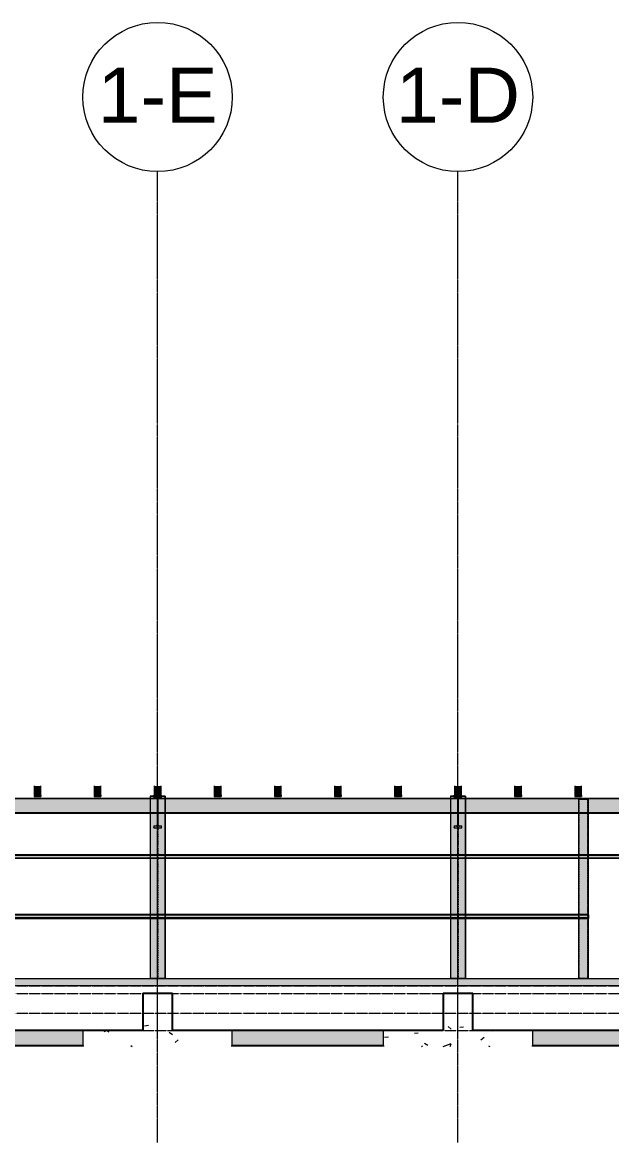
# Model space of a CAD drawing. Header units: inches. Extents: x 21954 to 47768, y -132 to 769.
# Drawn here: x 39300 to 39773, y -132 to 769 of the extents above; entities that cross this region are included whole.
import ezdxf

# ---------------------------------------------------------------- set-up
doc = ezdxf.new("R2010")
doc.units = ezdxf.units.IN
doc.header["$MEASUREMENT"] = 0
for name, pattern in [('Grid Line 1_2_', [0.875, 0.5, -0.125, 0.125, -0.125]), ('Grid Line 1_4_', [0.4375, 0.25, -0.0625, 0.0625, -0.0625]), ('Hidden 1_8_', [0.1875, 0.125, -0.0625])]:
    doc.linetypes.add(name, pattern=pattern)
for name, color, linetype, lineweight in [('A-FLOR-LEVL', 51, 'Continuous', 9), ('C-BLDG-PADS', 91, 'Continuous', 9), ('S-BEAM', 12, 'Continuous', 9), ('S-COLS', 52, 'Continuous', 9), ('S-FNDN', 32, 'Continuous', 9), ('S-GRID', 1, 'Continuous', 9), ('S-GRID-IDEN', 1, 'Continuous', 9)]:
    doc.layers.add(name, color=color, linetype=linetype, lineweight=lineweight)
doc.styles.add('Arial', font='arial.ttf', dxfattribs={"height": 44.258982})
pattern_1 = [(50, (22044.686, 94.936), (68.8574, -6.024), [7.2, -79.2]), (355, (22044.686, 94.936), (-13.32, 72.2107), [5.76, -63.36]), (100.451, (22050.424, 94.434), (55.5375, 66.1862), [6.119, -67.31]), (46.184, (22044.69, 114.14), (102.455, -15.891), [10.8, -118.8]), (96.636, (22053.22, 112.81), (89.727, 93.5155), [9.179, -100.964]), (351.184, (22044.69, 114.14), (89.728, 93.515), [8.64, -95.04]), (21, (22054.286, 109.336), (57.3035, -38.6515), [7.2, -79.2]), (326, (22054.286, 109.336), (23.3584, 69.6146), [5.76, -63.36]), (71.451, (22059.06, 106.115), (80.662, 30.9626), [6.119, -67.31]), (37.5, (22044.686, 94.936), (1.1676, 31.9578), [3.168, -59.424, 3.168, -61.152, -63.6]), (37.5, (22044.686, 94.936), (1.1676, 31.9578), [-126.912, 3.168, -60.432]), (7.5, (22044.686, 94.936), (25.2549, 37.8634), [3.168, -33.504, 3.168, -57.984, -24.24]), (7.5, (22044.686, 94.936), (25.2549, 37.8634), [-97.824, 3.168, -21.072]), (327.5, (22023.278, 94.936), (51.24736, -2.1653), [3.168, -20.832, 3.168, -71.712, -99.36]), (327.5, (22023.278, 94.936), (51.24736, -2.1653), [-98.88, 3.168, -96.192]), (317.5, (22013.68, 94.936), (55.9863, 9.61), [3.168, -28.032, 3.168, -46.56, -70.56]), (317.5, (22013.68, 94.936), (55.9863, 9.61), [-80.928, 3.168, -67.392])]

# ---------------------------------------------------------------- blocks, each defined once
blk = doc.blocks.new('Grid - Grid Head - Circle-13776-Structural - Elevation - West')
at = {"layer": 'S-GRID-IDEN', "color": 250}
blk.add_circle((21143.8, 708.66), 60, dxfattribs=at)
blk = doc.blocks.new('Struct_Sports Complex_2015_rvt-4-Structural - Elevation - West')
at = {"layer": 'S-FNDN'}
h = blk.add_hatch(dxfattribs=at)
h.set_pattern_fill('FP_8', color=256, style=0, pattern_type=2)
h.set_pattern_definition(pattern_1)
h.paths.add_polyline_path([(21373.05, -42), (21397.05, -42), (21397.05, -12), (21373.05, -12)], flags=0)
h = blk.add_hatch(dxfattribs=at)
h.set_pattern_fill('FP_8', color=256, style=0, pattern_type=2)
h.set_pattern_definition(pattern_1)
h.paths.add_polyline_path([(21614.3, -42), (21638.3, -42), (21638.3, -12), (21614.3, -12)], flags=0)
h = blk.add_hatch(dxfattribs=at)
h.set_pattern_fill('FP_8', color=256, style=0, pattern_type=2)
h.set_pattern_definition(pattern_1)
h.paths.add_polyline_path([(20933.55, -54), (21083.8, -54), (21083.8, -42), (20933.55, -42)], flags=0)
h.paths.add_polyline_path([(22753.3, -54), (22753.3, -42), (22561.05, -42), (22561.05, -54), (22724.17, -54)], flags=0)
h.paths.add_polyline_path([(21325.05, -54), (21325.05, -42), (21203.8, -42), (21203.8, -54)], flags=0)
h.paths.add_polyline_path([(22414.3, -54), (22525.05, -54), (22525.05, -42), (22368.05, -42), (22368.05, -54)], flags=0)
h.paths.add_polyline_path([(21445.05, -54), (21566.3, -54), (21566.3, -42), (21445.05, -42)], flags=0)
h.paths.add_polyline_path([(22332.05, -54), (22332.05, -42), (22168.8, -42), (22168.8, -54), (22259.36, -54)], flags=0)
h.paths.add_polyline_path([(21686.3, -54), (21807.55, -54), (21807.55, -42), (21686.3, -42)], flags=0)
h.paths.add_polyline_path([(21949.49, -54), (22048.8, -54), (22048.8, -42), (21927.55, -42), (21927.55, -54)], flags=0)
h = blk.add_hatch(dxfattribs=at)
h.set_pattern_fill('FP_8', color=256, style=0, pattern_type=2)
h.set_pattern_definition(pattern_1)
h.paths.add_polyline_path([(21325.05, -54.82), (21445.05, -54.82), (21445.05, -42), (21325.05, -42), (21325.05, -54)], flags=0)
h = blk.add_hatch(dxfattribs=at)
h.set_pattern_fill('FP_8', color=256, style=0, pattern_type=2)
h.set_pattern_definition(pattern_1)
h.paths.add_polyline_path([(21566.3, -54.82), (21686.3, -54.82), (21686.3, -42), (21566.3, -42), (21566.3, -54)], flags=0)
at = {"layer": 'A-FLOR-LEVL', "linetype": 'Grid Line 1_4_'}
for p, q in [((20313.23, 0), (22776.96, 0)), ((20313.23, -6), (22776.96, -6)), ((20313.23, -12), (22772.52, -12)), ((20313.23, -28), (22772.52, -28)), ((20313.23, -42), (22776.96, -42))]:
    blk.add_line(p, q, dxfattribs=at)
at = {"layer": 'S-FNDN', "color": 7, "lineweight": 25}
for p, q in [((21397.05, -12), (21373.05, -12)), ((21373.05, -12), (21373.05, -42)), ((21397.05, -42), (21397.05, -12)), ((21638.3, -12), (21614.3, -12)), ((21614.3, -12), (21614.3, -42)), ((21638.3, -42), (21638.3, -12)), ((21325.05, -42), (21203.8, -42)), ((21373.05, -42), (21325.05, -42)), ((21445.05, -42), (21397.05, -42)), ((21566.3, -42), (21445.05, -42)), ((21614.3, -42), (21566.3, -42)), ((21686.3, -42), (21638.3, -42)), ((21807.55, -42), (21686.3, -42)), ((21203.8, -54), (21325.05, -54)), ((21325.05, -54), (21325.05, -54.82)), ((21445.05, -54), (21566.3, -54)), ((21445.05, -54.82), (21445.05, -54)), ((21566.3, -54), (21566.3, -54.82)), ((21686.3, -54), (21807.55, -54)), ((21686.3, -54.82), (21686.3, -54))]:
    blk.add_line(p, q, dxfattribs=at)
at = {"layer": 'S-FNDN', "color": 253}
for p, q in [((21325.05, -42), (21203.8, -42)), ((21566.3, -42), (21445.05, -42)), ((21807.55, -42), (21686.3, -42)), ((21203.8, -54), (21325.05, -54)), ((21445.05, -54), (21566.3, -54)), ((21686.3, -54), (21807.55, -54))]:
    blk.add_line(p, q, dxfattribs=at)
at = {"layer": 'S-FNDN', "color": 254}
for p, q in [((21325.05, -42), (21325.05, -54)), ((21445.05, -54), (21445.05, -42)), ((21566.3, -42), (21566.3, -54)), ((21686.3, -54), (21686.3, -42))]:
    blk.add_line(p, q, dxfattribs=at)
at = {"layer": 'S-GRID', "linetype": 'Grid Line 1_4_'}
for p, q in [((21385.05, -132), (21385.05, 648.66)), ((21385.05, -132), (21385.05, 648.66)), ((21626.3, -132), (21626.3, 648.66)), ((21626.3, -132), (21626.3, 648.66))]:
    blk.add_line(p, q, dxfattribs=at)
at = {"layer": 'S-GRID-IDEN', "char_height": 44.259, "width": 106.38, "attachment_point": 2, "line_spacing_factor": 0.938532, "style": 'Arial', "bg_fill": 3, "box_fill_scale": 1.25, "bg_fill_color": 0, "bg_fill_transparency": 0}
for s, insert in [('3-7', (21385.04, 732.25)), ('3-6', (21626.29, 732.25))]:
    blk.add_mtext(s, dxfattribs=dict(at, insert=insert))
at = {"layer": 'S-GRID-IDEN', "char_height": 44.259, "attachment_point": 2, "line_spacing_factor": 0.938532, "style": 'Arial', "bg_fill": 3, "box_fill_scale": 1.25, "bg_fill_color": 0, "bg_fill_transparency": 0}
for s, insert, width in [('1-E', (21385.04, 732.25), 114.48), ('1-D', (21626.29, 732.25), 118.26)]:
    blk.add_mtext(s, dxfattribs=dict(at, insert=insert, width=width))
at = {"color": 10, "lineweight": 5}
for p in [(241.25, 0), (241.25, 0), (482.5, 0), (482.5, 0)]:
    blk.add_blockref('Grid - Grid Head - Circle-13776-Structural - Elevation - West', p, dxfattribs=at)
blk = doc.blocks.new('W-Wide Flange-Column - B3_F-V37-Structural - Elevation - West')
at = {"layer": 'S-COLS', "linetype": 'Hidden 1_8_'}
for p, q in [((21143.65, 146.25), (21143.65, 146.5)), ((21143.65, 99.73), (21143.65, 146.25)), ((21143.96, 146.5), (21143.96, 146.25)), ((21143.96, 146.25), (21143.96, 99.73)), ((21143.65, 96.88), (21143.65, 99.65)), ((21143.96, 99.65), (21143.96, 96.88)), ((21143.65, 51.3), (21143.65, 96.7)), ((21143.96, 96.7), (21143.96, 51.3)), ((21143.65, 48.35), (21143.65, 51.12)), ((21143.65, 0), (21143.65, 48.27)), ((21143.96, 51.12), (21143.96, 48.35)), ((21143.96, 48.27), (21143.96, 0))]:
    blk.add_line(p, q, dxfattribs=at)
blk = doc.blocks.new('W-Wide Flange-Column - B3_F-V38-Structural - Elevation - West')
at = {"layer": 'S-COLS', "linetype": 'Hidden 1_8_'}
for p, q in [((21626.15, 146.25), (21626.15, 146.5)), ((21626.15, 99.73), (21626.15, 146.25)), ((21626.46, 146.5), (21626.46, 146.25)), ((21626.46, 146.25), (21626.46, 99.73)), ((21626.15, 96.88), (21626.15, 99.65)), ((21626.46, 99.65), (21626.46, 96.88)), ((21626.15, 51.3), (21626.15, 96.7)), ((21626.46, 96.7), (21626.46, 51.3)), ((21626.15, 48.35), (21626.15, 51.12)), ((21626.15, 0), (21626.15, 48.27)), ((21626.46, 51.12), (21626.46, 48.35)), ((21626.46, 48.27), (21626.46, 0))]:
    blk.add_line(p, q, dxfattribs=at)
blk = doc.blocks.new('W-Wide Flange - 8_ WIDE-V39-Structural - Elevation - West')
at = {"layer": 'S-BEAM', "transparency": 33554596}
h = blk.add_hatch(color=256, dxfattribs=at)
h.paths.add_polyline_path([(21629.3, 147.12), (21629.3, 147.25), (21629.05, 147.25), (21629.05, 147.12)], flags=0)
h.paths.add_polyline_path([(21623.3, 147.12), (21623.55, 147.13), (21623.55, 147.25), (21623.33, 147.25)], flags=0)
for points in [[(21625.49, 121.15), (21629.3, 121.15), (21629.3, 122.51), (21627.34, 122.54), (21626.94, 122.77), (21626.71, 123.16), (21626.68, 123.39), (21626.71, 145.11), (21626.99, 145.55), (21627.34, 145.73), (21627.57, 145.77), (21629.3, 145.77), (21629.3, 147.12), (21629.05, 147.04), (21629.05, 146.25), (21623.55, 146.25), (21623.55, 147.12), (21623.3, 147.12), (21623.3, 145.77), (21625.27, 145.73), (21625.67, 145.5), (21625.9, 145.05), (21625.93, 144.18), (21625.83, 123.01), (21625.61, 122.72), (21625.27, 122.54), (21625.04, 122.51), (21623.3, 122.51), (21623.3, 121.15), (21625.47, 121.15)], [(21625.1, 147.12), (21629.05, 147.12), (21629.05, 147.25), (21623.55, 147.25), (21623.55, 147.12)], [(21626.16, 146.25), (21626.45, 146.25), (21626.54, 146.5), (21627.14, 146.5), (21627.14, 146.25), (21629.05, 146.25), (21629.05, 147.12), (21623.55, 147.12), (21623.55, 146.25), (21625.47, 146.25), (21625.47, 146.5), (21626.16, 146.5)], [(21625.04, 122.51), (21625.04, 122.59), (21623.3, 122.51)], [(21629.3, 122.51), (21629.3, 122.59), (21627.57, 122.51)]]:
    blk.add_hatch(color=256, dxfattribs=at).paths.add_polyline_path(points, flags=0)
h = blk.add_hatch(color=256, dxfattribs=at)
h.paths.add_polyline_path([(21626.99, 146.25), (21627.14, 146.25), (21627.14, 146.5), (21626.45, 146.5), (21626.54, 146.25), (21626.97, 146.25)], flags=0)
h.paths.add_polyline_path([(21625.47, 146.25), (21626.16, 146.25), (21626.07, 146.5), (21625.47, 146.5), (21625.47, 146.25)], flags=0)
at = {"layer": 'S-BEAM'}
for p, q in [((21623.3, 147.12), (21623.3, 147.25)), ((21623.55, 147.12), (21623.3, 147.12)), ((21623.3, 147.12), (21623.3, 146.5)), ((21623.3, 146.5), (21623.3, 145.77)), ((21623.3, 145.77), (21623.3, 145.89)), ((21623.3, 145.77), (21625.04, 145.77)), ((21629.05, 147.12), (21623.55, 147.12)), ((21625.93, 144.88), (21625.93, 144.7)), ((21625.93, 144.18), (21625.93, 133.73)), ((21626.68, 144.7), (21626.68, 144.88)), ((21626.68, 133.73), (21626.68, 144.18)), ((21627.57, 145.77), (21629.3, 145.77)), ((21629.3, 147.12), (21629.05, 147.12)), ((21629.3, 147.12), (21629.3, 147.25)), ((21629.3, 146.5), (21629.3, 147.12)), ((21629.3, 145.77), (21629.3, 146.5)), ((21629.3, 145.77), (21629.3, 145.89)), ((21625.93, 133.2), (21625.93, 132.85)), ((21625.93, 132.85), (21625.93, 123.39)), ((21626.68, 132.85), (21626.68, 133.2)), ((21626.68, 123.39), (21626.68, 132.85)), ((21623.3, 122.59), (21623.3, 122.51)), ((21623.3, 122.51), (21623.3, 121.15)), ((21625.04, 122.51), (21623.3, 122.51)), ((21623.3, 121.15), (21623.3, 121.23)), ((21623.3, 121.15), (21625.47, 121.15)), ((21625.49, 121.15), (21625.63, 121.15)), ((21625.67, 121.15), (21625.81, 121.15)), ((21626.16, 121.15), (21626.45, 121.15)), ((21626.82, 121.15), (21626.99, 121.15)), ((21627.02, 121.15), (21629.3, 121.15)), ((21629.3, 122.51), (21627.57, 122.51)), ((21629.3, 122.51), (21629.3, 122.59)), ((21629.3, 121.15), (21629.3, 122.51)), ((21629.3, 121.15), (21629.3, 121.23))]:
    blk.add_line(p, q, dxfattribs=at)
for centre, start_param, end_param in [((21625.04, 144.88), 1.066636, 1.570796), ((21625.04, 144.88), 0.824593, 1.047198), ((21625.04, 144.88), 0.523599, 0.785398), ((21625.04, 144.88), 0.261799, 0.508781), ((21625.04, 144.88), 0, 0.200429), ((21627.57, 144.88), 2.941164, 3.141593), ((21627.57, 144.88), 2.629781, 2.879793), ((21627.57, 144.88), 2.356194, 2.617994), ((21627.57, 144.88), 2.094395, 2.276372), ((21627.57, 144.88), 1.570796, 2.074957), ((21625.04, 123.39), 4.712389, 5.21655), ((21625.04, 123.39), 5.246908, 5.452441), ((21625.04, 123.39), 5.498882, 5.759587), ((21625.04, 123.39), 5.831118, 6.283185), ((21627.57, 123.39), 3.216804, 3.653405), ((21627.57, 123.39), 3.709281, 3.926991), ((21627.57, 123.39), 4.208228, 4.712389)]:
    blk.add_ellipse(centre, major_axis=(0.89, 0), ratio=0.999133, start_param=start_param, end_param=end_param, dxfattribs=at)
blk = doc.blocks.new('W-Wide Flange - 8_ WIDE-V40-Structural - Elevation - West')
at = {"layer": 'S-BEAM', "transparency": 33554596}
h = blk.add_hatch(color=256, dxfattribs=at)
h.paths.add_polyline_path([(21382.3, 147.12), (21382.3, 147.25), (21382.08, 147.25), (21382.05, 147.12)], flags=0)
h.paths.add_polyline_path([(21388.05, 147.12), (21388.05, 147.25), (21387.8, 147.25), (21387.85, 147.12)], flags=0)
for points in [[(21384.24, 121.15), (21388.05, 121.15), (21388.05, 122.51), (21386.09, 122.54), (21385.69, 122.77), (21385.46, 123.16), (21385.43, 123.39), (21385.46, 145.11), (21385.74, 145.55), (21386.09, 145.73), (21386.32, 145.77), (21388.05, 145.77), (21388.05, 147.12), (21387.8, 147.04), (21387.8, 146.25), (21382.3, 146.25), (21382.3, 147.12), (21382.05, 147.12), (21382.05, 145.77), (21384.02, 145.73), (21384.42, 145.5), (21384.65, 145.05), (21384.68, 144.18), (21384.58, 123.01), (21384.36, 122.72), (21384.02, 122.54), (21383.79, 122.51), (21382.05, 122.51), (21382.05, 121.15), (21384.22, 121.15)], [(21383.01, 147.12), (21387.8, 147.12), (21387.8, 147.25), (21382.3, 147.25), (21382.3, 147.12)], [(21385.2, 146.25), (21385.29, 146.5), (21385.89, 146.5), (21385.89, 146.25), (21387.8, 146.25), (21387.8, 147.12), (21382.3, 147.12), (21382.3, 146.25), (21384.22, 146.25), (21384.22, 146.5), (21384.91, 146.5), (21384.91, 146.25)], [(21383.79, 122.51), (21383.79, 122.59), (21382.05, 122.51)]]:
    blk.add_hatch(color=256, dxfattribs=at).paths.add_polyline_path(points, flags=0)
h = blk.add_hatch(color=256, dxfattribs=at)
h.paths.add_polyline_path([(21385.72, 146.25), (21385.89, 146.25), (21385.89, 146.5), (21385.2, 146.5), (21385.29, 146.25), (21385.54, 146.25)], flags=0)
h.paths.add_polyline_path([(21384.22, 146.25), (21384.91, 146.25), (21384.82, 146.5), (21384.22, 146.5), (21384.22, 146.25)], flags=0)
at = {"layer": 'S-BEAM'}
for p, q in [((21382.05, 147.12), (21382.05, 147.25)), ((21382.3, 147.12), (21382.05, 147.12)), ((21382.05, 147.12), (21382.05, 146.5)), ((21382.05, 146.5), (21382.05, 145.77)), ((21382.05, 145.77), (21382.05, 145.89)), ((21382.05, 145.77), (21383.79, 145.77)), ((21387.8, 147.12), (21382.3, 147.12)), ((21384.68, 144.88), (21384.68, 144.7)), ((21384.68, 144.18), (21384.68, 133.73)), ((21385.43, 144.7), (21385.43, 144.88)), ((21385.43, 133.73), (21385.43, 144.18)), ((21386.32, 145.77), (21388.05, 145.77)), ((21388.05, 147.12), (21387.85, 147.12)), ((21388.05, 147.12), (21388.05, 147.25)), ((21388.05, 146.5), (21388.05, 147.12)), ((21388.05, 145.77), (21388.05, 146.5)), ((21388.05, 145.77), (21388.05, 145.89)), ((21384.68, 133.2), (21384.68, 132.85)), ((21384.68, 132.85), (21384.68, 123.39)), ((21385.43, 132.85), (21385.43, 133.2)), ((21385.43, 123.39), (21385.43, 132.85)), ((21382.05, 122.59), (21382.05, 122.51)), ((21382.05, 122.51), (21382.05, 121.15)), ((21383.79, 122.51), (21382.05, 122.51)), ((21382.05, 121.15), (21382.05, 121.23)), ((21382.05, 121.15), (21384.22, 121.15)), ((21384.24, 121.15), (21384.38, 121.15)), ((21384.42, 121.15), (21384.56, 121.15)), ((21384.91, 121.15), (21385.2, 121.15)), ((21385.57, 121.15), (21385.74, 121.15)), ((21385.77, 121.15), (21388.05, 121.15)), ((21388.05, 122.51), (21386.32, 122.51)), ((21388.05, 122.51), (21388.05, 122.59)), ((21388.05, 121.15), (21388.05, 122.51)), ((21388.05, 121.15), (21388.05, 121.23))]:
    blk.add_line(p, q, dxfattribs=at)
for centre, start_param, end_param in [((21383.79, 144.88), 1.066636, 1.570796), ((21383.79, 144.88), 0.824593, 1.047198), ((21383.79, 144.88), 0.523599, 0.785398), ((21383.79, 144.88), 0.261799, 0.508781), ((21383.79, 144.88), 0, 0.200429), ((21386.32, 144.88), 2.941164, 3.141593), ((21386.32, 144.88), 2.629781, 2.879793), ((21386.32, 144.88), 2.356194, 2.617994), ((21386.32, 144.88), 2.094395, 2.276372), ((21386.32, 144.88), 1.570796, 2.074957), ((21383.79, 123.39), 4.712389, 5.21655), ((21383.79, 123.39), 5.246908, 5.452441), ((21383.79, 123.39), 5.498882, 5.759587), ((21383.79, 123.39), 5.831118, 6.283185), ((21386.32, 123.39), 3.216804, 3.653405), ((21386.32, 123.39), 3.709281, 3.926991), ((21386.32, 123.39), 4.208228, 4.712389)]:
    blk.add_ellipse(centre, major_axis=(0.89, 0), ratio=0.999133, start_param=start_param, end_param=end_param, dxfattribs=at)
blk = doc.blocks.new('Girt_C - 8_D-1111111-Structural - Elevation - West')
at = {"layer": 'S-BEAM', "transparency": 33554596}
for points in [[(22779.3, 99.2), (22779.3, 99.65), (20895.55, 99.65), (20895.55, 99.2), (22762.9, 99.2)], [(21804.65, 96.88), (22779.3, 96.88), (22779.3, 99.2), (20895.55, 99.2), (20895.55, 96.88), (21804.62, 96.88)]]:
    blk.add_hatch(color=256, dxfattribs=at).paths.add_polyline_path(points, flags=0)
at = {"layer": 'S-BEAM'}
for p, q in [((20895.55, 99.73), (21723, 99.73)), ((20895.55, 99.65), (21723, 99.65)), ((20895.55, 99.25), (21723, 99.25)), ((20895.55, 99.2), (21723, 99.2)), ((21723.11, 99.73), (21723.35, 99.73)), ((21723.11, 99.65), (21723.35, 99.65)), ((21723.11, 99.25), (21723.35, 99.25)), ((21723.11, 99.2), (21723.35, 99.2)), ((21723.35, 99.73), (21730.65, 99.73)), ((21723.35, 99.65), (21730.65, 99.65)), ((21723.58, 99.25), (21730.31, 99.25)), ((21723.58, 99.2), (21730.31, 99.2)), ((21730.36, 99.25), (21730.48, 99.25)), ((21730.36, 99.2), (21730.48, 99.2)), ((21730.76, 99.73), (21731, 99.73)), ((21730.76, 99.65), (21731, 99.65)), ((21730.76, 99.25), (21731, 99.25)), ((21730.76, 99.2), (21731, 99.2)), ((21731, 99.73), (21804.25, 99.73)), ((21731, 99.65), (21804.25, 99.65)), ((21731, 99.25), (21804.25, 99.25)), ((21731, 99.2), (21804.25, 99.2)), ((20895.55, 96.88), (21723, 96.88)), ((21723, 96.88), (21723.35, 96.88)), ((21723.58, 96.88), (21730.31, 96.88)), ((21730.36, 96.88), (21730.48, 96.88)), ((21730.65, 96.88), (21731, 96.88)), ((21731, 96.88), (21804.25, 96.88))]:
    blk.add_line(p, q, dxfattribs=at)
at = {"layer": 'S-BEAM', "lineweight": 15}
for p, q in [((22779.3, 96.8), (20895.55, 96.8)), ((20895.55, 96.7), (22779.3, 96.7))]:
    blk.add_line(p, q, dxfattribs=at)
blk = doc.blocks.new('W-Wide Flange - W12X19-1098423-Structural - Elevation - West')
at = {"layer": 'S-BEAM', "transparency": 33554596}
for points in [[(22762.9, 144.7), (22778.8, 144.7), (22778.8, 145.05), (20908.05, 145.05), (20908.05, 144.7), (22724.17, 144.7)], [(20908.05, 144.18), (22778.8, 144.18), (22778.8, 144.7), (20908.05, 144.63), (20908.05, 144.31)], [(22778.8, 133.73), (22778.8, 144.18), (20908.05, 144.18), (20908.05, 133.73), (22762.9, 133.73)], [(21620.25, 133.2), (22778.8, 133.27), (22778.8, 133.73), (20908.05, 133.73), (20908.05, 133.2), (21600.89, 133.2)], [(22762.9, 132.85), (22778.8, 132.85), (22778.8, 133.2), (20908.05, 133.2), (20908.05, 132.85), (22724.17, 132.85)]]:
    blk.add_hatch(color=256, dxfattribs=at).paths.add_polyline_path(points, flags=0)
at = {"layer": 'S-BEAM'}
for p, q in [((21149.8, 145.05), (21379.05, 145.05)), ((21149.8, 145.05), (21379.05, 145.05)), ((21149.8, 144.7), (21379.05, 144.7)), ((21149.8, 144.7), (21379.05, 144.7)), ((21379.05, 145.05), (21391.05, 145.05)), ((21379.05, 145.05), (21391.05, 145.05)), ((21379.05, 144.7), (21391.05, 144.7)), ((21379.05, 144.7), (21391.05, 144.7)), ((21391.05, 145.05), (21620.25, 145.05)), ((21391.05, 145.05), (21620.25, 145.05)), ((21391.05, 144.7), (21620.25, 144.7)), ((21391.05, 144.7), (21620.25, 144.7)), ((21620.3, 145.05), (21632.3, 145.05)), ((21620.3, 145.05), (21632.3, 145.05)), ((21620.3, 144.7), (21632.3, 144.7)), ((21620.3, 144.7), (21632.3, 144.7)), ((21632.3, 145.05), (21861.55, 145.05)), ((21632.3, 145.05), (21861.55, 145.05)), ((21632.3, 144.7), (21861.55, 144.7)), ((21632.3, 144.7), (21861.55, 144.7)), ((21379.05, 133.2), (21149.8, 133.2)), ((21149.8, 133.2), (21379.05, 133.2)), ((21149.8, 132.85), (21379.05, 132.85)), ((21149.8, 132.85), (21379.05, 132.85)), ((21391.05, 133.2), (21379.05, 133.2)), ((21379.05, 133.2), (21391.05, 133.2)), ((21379.05, 132.85), (21391.05, 132.85)), ((21379.05, 132.85), (21391.05, 132.85)), ((21620.25, 133.2), (21391.05, 133.2)), ((21391.05, 133.2), (21620.25, 133.2)), ((21391.05, 132.85), (21620.25, 132.85)), ((21391.05, 132.85), (21620.25, 132.85)), ((21632.3, 133.2), (21620.3, 133.2)), ((21620.3, 133.2), (21632.3, 133.2)), ((21620.3, 132.85), (21632.3, 132.85)), ((21620.3, 132.85), (21632.3, 132.85)), ((21723, 133.2), (21632.3, 133.2)), ((21632.3, 133.2), (21723, 133.2)), ((21632.3, 132.85), (21723, 132.85)), ((21632.3, 132.85), (21723, 132.85)), ((21723.35, 133.2), (21723.03, 133.2)), ((21723.03, 133.2), (21723.35, 133.2)), ((21723.03, 132.85), (21723.35, 132.85)), ((21723.03, 132.85), (21723.35, 132.85)), ((21723.53, 133.2), (21723.41, 133.2)), ((21723.41, 133.2), (21723.53, 133.2)), ((21723.41, 132.85), (21723.53, 132.85)), ((21723.41, 132.85), (21723.53, 132.85)), ((21730.31, 133.2), (21723.54, 133.2)), ((21723.54, 133.2), (21730.31, 133.2)), ((21723.54, 132.85), (21730.31, 132.85)), ((21723.54, 132.85), (21730.31, 132.85)), ((21730.48, 133.2), (21730.32, 133.2)), ((21730.32, 133.2), (21730.48, 133.2)), ((21730.32, 132.85), (21730.48, 132.85)), ((21730.32, 132.85), (21730.48, 132.85)), ((21730.61, 133.2), (21730.49, 133.2)), ((21730.49, 133.2), (21730.61, 133.2)), ((21730.49, 132.85), (21730.61, 132.85)), ((21730.49, 132.85), (21730.61, 132.85)), ((21731, 133.2), (21730.68, 133.2)), ((21730.68, 133.2), (21731, 133.2)), ((21730.68, 132.85), (21731, 132.85)), ((21730.68, 132.85), (21731, 132.85)), ((21804.25, 133.2), (21731, 133.2)), ((21731, 133.2), (21804.25, 133.2)), ((21731, 132.85), (21804.25, 132.85)), ((21731, 132.85), (21804.25, 132.85))]:
    blk.add_line(p, q, dxfattribs=at)
blk = doc.blocks.new('Girt_C - 8_D-1149073-Structural - Elevation - West')
at = {"layer": 'S-BEAM', "transparency": 33554596}
for points in [[(21723.64, 48.8), (21731, 48.8), (21731, 51.12), (20895.55, 51.12), (20895.55, 48.8), (21723.53, 48.8)], [(21731, 48.35), (21731, 48.8), (20895.55, 48.8), (20895.55, 48.35), (21730.89, 48.35)], [(21730.64, 51.12), (21723, 51.2), (21730.61, 51.12)]]:
    blk.add_hatch(color=256, dxfattribs=at).paths.add_polyline_path(points, flags=0)
at = {"layer": 'S-BEAM', "lineweight": 15}
for p, q in [((20895.55, 51.3), (20895.55, 51.2)), ((21731, 51.3), (20895.55, 51.3)), ((20895.55, 51.2), (21731, 51.2)), ((21731, 51.2), (21731, 51.3))]:
    blk.add_line(p, q, dxfattribs=at)
at = {"layer": 'S-BEAM'}
for p, q in [((20895.55, 51.3), (20895.55, 51.28)), ((20895.55, 51.28), (20895.55, 51.21)), ((20895.55, 51.21), (20895.55, 51.12)), ((20895.55, 51.12), (20895.55, 51.2)), ((20895.55, 48.8), (20895.55, 51.12)), ((20895.55, 51.12), (20895.55, 48.8)), ((20895.55, 51.12), (21723, 51.12)), ((20895.55, 48.35), (20895.55, 48.8)), ((20895.55, 48.8), (21723, 48.8)), ((20895.55, 48.75), (20895.55, 48.35)), ((21723, 48.75), (20895.55, 48.75)), ((20895.55, 48.27), (20895.55, 48.35)), ((20895.55, 48.35), (21723, 48.35)), ((20895.55, 48.27), (21723, 48.27)), ((21723, 51.12), (21723.35, 51.12)), ((21723, 48.8), (21723.35, 48.8)), ((21723.35, 48.75), (21723, 48.75)), ((21723, 48.35), (21723.35, 48.35)), ((21723, 48.27), (21723.35, 48.27)), ((21723.35, 48.35), (21730.65, 48.35)), ((21723.35, 48.27), (21730.65, 48.27)), ((21723.53, 51.12), (21723.64, 51.12)), ((21723.53, 48.8), (21723.64, 48.8)), ((21723.64, 48.75), (21723.53, 48.75)), ((21723.7, 51.12), (21730.42, 51.12)), ((21723.7, 48.8), (21730.42, 48.8)), ((21730.42, 48.75), (21723.7, 48.75)), ((21730.65, 51.12), (21731, 51.12)), ((21730.65, 48.8), (21731, 48.8)), ((21731, 48.75), (21730.65, 48.75)), ((21730.65, 48.35), (21731, 48.35)), ((21730.65, 48.27), (21731, 48.27)), ((21731, 51.21), (21731, 51.3)), ((21731, 51.12), (21731, 51.21)), ((21731, 51.2), (21731, 51.19)), ((21731, 51.19), (21731, 51.16)), ((21731, 51.16), (21731, 51.12)), ((21731, 48.8), (21731, 51.12)), ((21731, 51.12), (21731, 48.8)), ((21731, 48.8), (21731, 48.35)), ((21731, 48.35), (21731, 48.75)), ((21731, 48.35), (21731, 48.27))]:
    blk.add_line(p, q, dxfattribs=at)
blk = doc.blocks.new('HSS-Hollow Structural Section-Column - HSS8X8X3_8-1159169-Structural - Elevation - West')
at = {"layer": 'S-COLS', "linetype": 'Hidden 1_8_'}
for p, q in [((21804.6, 144), (21804.6, 0)), ((21811.9, 0), (21811.9, 144))]:
    blk.add_line(p, q, dxfattribs=at)
blk = doc.blocks.new('Dimension Lumber - 5_5 x 7_5 Glulam-1165140-Structural - Elevation - West')
at = {"layer": 'S-BEAM', "transparency": 33554596}
for points in [[(22492.05, 153.76), (22497.55, 153.76), (22497.55, 154.76), (22492.05, 154.76)], [(22492.05, 146.25), (22497.55, 146.25), (22497.55, 153.76), (22492.05, 153.76)]]:
    blk.add_hatch(color=256, dxfattribs=at).paths.add_polyline_path(points, flags=0)
at = {"layer": 'S-BEAM'}
for p, q in [((22492.05, 154.76), (22492.05, 153.76)), ((22497.55, 153.76), (22497.55, 154.76)), ((22492.05, 147.25), (22492.05, 146.25)), ((22497.55, 147.25), (22497.55, 146.25))]:
    blk.add_line(p, q, dxfattribs=at)
at = {"layer": 'S-BEAM', "lineweight": 15}
for p, q in [((22497.55, 153.76), (22492.05, 153.76)), ((22492.05, 153.76), (22492.05, 146.25)), ((22497.55, 146.25), (22497.55, 153.76)), ((22492.05, 146.25), (22497.55, 146.25))]:
    blk.add_line(p, q, dxfattribs=at)
blk = doc.blocks.new('Dimension Lumber - 5_5 x 7_5 Glulam-V50-Structural - Elevation - West')
at = {"layer": 'S-BEAM', "transparency": 33554596}
for points in [[(21870.3, 153.76), (21870.3, 154.76), (21864.8, 154.76), (21864.8, 153.76)], [(21864.8, 146.25), (21870.3, 146.25), (21870.3, 153.76), (21864.8, 153.76), (21864.8, 151.48)]]:
    blk.add_hatch(color=256, dxfattribs=at).paths.add_polyline_path(points, flags=0)
at = {"layer": 'S-BEAM'}
for p, q in [((21864.8, 154.76), (21864.8, 153.76)), ((21870.3, 153.76), (21870.3, 154.76)), ((21864.8, 147.25), (21864.8, 147.12)), ((21864.8, 147.09), (21864.8, 146.5)), ((21864.8, 146.46), (21864.8, 146.25)), ((21870.3, 147.25), (21870.3, 146.5)), ((21870.3, 146.46), (21870.3, 146.25))]:
    blk.add_line(p, q, dxfattribs=at)
at = {"layer": 'S-BEAM', "lineweight": 15}
for p, q in [((21870.3, 153.76), (21864.8, 153.76)), ((21864.8, 153.76), (21864.8, 146.25)), ((21870.3, 146.25), (21870.3, 153.76)), ((21864.8, 146.25), (21870.3, 146.25))]:
    blk.add_line(p, q, dxfattribs=at)
blk = doc.blocks.new('Grid - Grid Head - Circle-14747-Structural - Elevation - West')
at = {"layer": 'S-GRID-IDEN'}
blk.add_circle((21143.8, 708.66), 60, dxfattribs=at)

msp = doc.modelspace()

# ---------------------------------------------------------------- hatches: boundary and pattern name
at = {"layer": 'C-BLDG-PADS', "lineweight": 5, "transparency": 33554596}
msp.add_hatch(color=256, dxfattribs=at).paths.add_polyline_path([(40747.66, -6), (40814.3, -6), (40814.3, 0), (38923.05, 0), (38923.05, -6), (40592.73, -6)], flags=0)
at = {"layer": 'S-COLS', "lineweight": 5, "transparency": 33554596}
for points in [[(39414.55, 0), (39414.55, 146.5), (39411.3, 146.5), (39411.3, 146.25), (39405.8, 146.25), (39405.8, 146.5), (39402.55, 146.5), (39402.55, 0)], [(39407.72, 0), (39407.72, 146.25), (39405.8, 146.25), (39405.8, 146.5), (39402.55, 146.5), (39402.55, 0)], [(39405.8, 146.25), (39411.3, 146.25), (39411.3, 146.5), (39405.8, 146.5)], [(39405.8, 146.25), (39407.72, 146.25), (39407.72, 146.5), (39405.8, 146.5)], [(39408.37, 146.25), (39408.41, 146.25), (39408.31, 146.5), (39407.72, 146.5), (39407.72, 146.25), (39408.31, 146.25)], [(39407.86, 0), (39408.41, 0), (39408.31, 146.25), (39407.72, 146.25), (39407.72, 0)], [(39408.7, 146.25), (39409.39, 146.25), (39409.39, 146.5), (39408.7, 146.5)], [(39409.21, 0), (39409.39, 0), (39409.39, 146.25), (39408.7, 146.25), (39408.79, 0), (39409.04, 0)], [(39411.3, 146.25), (39411.3, 146.5), (39409.39, 146.5), (39409.39, 146.25)], [(39414.55, 0), (39414.55, 146.5), (39411.3, 146.5), (39411.3, 146.25), (39409.39, 146.25), (39409.39, 0)], [(39655.8, 0), (39655.8, 146.5), (39652.55, 146.5), (39652.55, 146.25), (39647.05, 146.25), (39647.05, 146.5), (39643.8, 146.5), (39643.8, 0)], [(39648.97, 0), (39648.97, 146.25), (39647.05, 146.25), (39647.05, 146.5), (39643.8, 146.5), (39643.8, 0)], [(39647.05, 146.25), (39652.55, 146.25), (39652.55, 146.5), (39647.05, 146.5)], [(39647.05, 146.25), (39648.97, 146.25), (39648.97, 146.5), (39647.05, 146.5)], [(39649.62, 146.25), (39649.66, 146.25), (39649.56, 146.5), (39648.97, 146.5), (39648.97, 146.25), (39649.56, 146.25)], [(39648.97, 0), (39649.66, 0), (39649.56, 146.25), (39648.97, 146.25), (39648.97, 20.2)], [(39649.95, 146.25), (39650.64, 146.25), (39650.64, 146.5), (39649.95, 146.5)], [(39650.46, 0), (39650.64, 0), (39650.64, 146.25), (39649.95, 146.25), (39650.04, 0), (39650.29, 0)], [(39652.55, 146.25), (39652.55, 146.5), (39650.64, 146.5), (39650.64, 146.25)], [(39655.8, 0), (39655.8, 146.5), (39652.55, 146.5), (39652.55, 146.25), (39650.64, 146.25), (39650.64, 0)], [(39747.2, 0), (39747.2, 144), (39746.85, 144), (39746.9, 0), (39747.02, 0)], [(39753.8, 0), (39753.8, 144), (39747.2, 144), (39747.2, 0)], [(39754.15, 0), (39754.11, 144), (39753.8, 144), (39753.8, 0), (39754.11, 0)]]:
    msp.add_hatch(color=256, dxfattribs=at).paths.add_polyline_path(points, flags=0)
at = {"layer": 'S-COLS'}
h = msp.add_hatch(dxfattribs=at)
h.set_pattern_fill('FP_7', color=256, style=0, pattern_type=2)
h.set_pattern_definition([(45, (22044.686, 94.936), (-23.75879, 23.75879), []), (45, (22044.686, 130.936), (-23.75879, 23.75879), [])])
h.paths.add_polyline_path([(39746.85, 0), (39746.85, 144), (39746.5, 144), (39746.5, 0)], flags=0)
h.paths.add_polyline_path([(39754.15, 0), (39754.5, 0), (39754.5, 144), (39754.15, 144), (39754.15, 95.22)], flags=0)

# ---------------------------------------------------------------- linework, layer by layer
at = {"layer": 'C-BLDG-PADS'}
for p, q in [((38923.05, 0), (40814.3, 0)), ((40814.3, -6), (38923.05, -6))]:
    msp.add_line(p, q, dxfattribs=at)
at = {"layer": 'S-COLS'}
for p, q in [((39402.55, 146.5), (39402.55, 99.73)), ((39402.55, 146.5), (39402.55, 99.73)), ((39402.55, 146.5), (39402.55, 145.05)), ((39402.55, 146.5), (39402.55, 145.05)), ((39402.55, 146.5), (39405.8, 146.5)), ((39405.8, 146.5), (39402.55, 146.5)), ((39402.55, 146.5), (39405.8, 146.5)), ((39405.8, 146.5), (39402.55, 146.5)), ((39402.55, 145.05), (39402.55, 144.7)), ((39402.55, 145.05), (39402.55, 144.7)), ((39402.55, 144.18), (39402.55, 133.73)), ((39402.55, 144.18), (39402.55, 133.73)), ((39405.8, 146.5), (39407.72, 146.5)), ((39407.72, 146.5), (39405.8, 146.5)), ((39405.8, 146.5), (39407.72, 146.5)), ((39411.3, 146.5), (39405.8, 146.5)), ((39407.72, 146.5), (39408.31, 146.5)), ((39408.31, 146.5), (39407.72, 146.5)), ((39407.72, 146.5), (39408.31, 146.5)), ((39408.41, 146.5), (39408.31, 146.5)), ((39408.31, 146.5), (39408.41, 146.5)), ((39408.41, 146.5), (39408.7, 146.5)), ((39408.7, 146.5), (39408.79, 146.5)), ((39409.04, 146.5), (39408.7, 146.5)), ((39408.79, 146.5), (39409.39, 146.5)), ((39408.79, 146.5), (39409.04, 146.5)), ((39409.04, 146.5), (39409.39, 146.5)), ((39409.39, 146.5), (39409.04, 146.5)), ((39409.39, 146.5), (39411.3, 146.5)), ((39409.39, 146.5), (39411.3, 146.5)), ((39411.3, 146.5), (39409.39, 146.5)), ((39411.35, 146.5), (39414.55, 146.5)), ((39414.55, 146.5), (39411.35, 146.5)), ((39411.35, 146.5), (39414.55, 146.5)), ((39414.55, 146.5), (39411.35, 146.5)), ((39414.55, 146.5), (39414.55, 99.73)), ((39414.55, 146.5), (39414.55, 99.73)), ((39414.55, 145.05), (39414.55, 146.5)), ((39414.55, 145.05), (39414.55, 146.5)), ((39414.55, 144.7), (39414.55, 145.05)), ((39414.55, 144.7), (39414.55, 145.05)), ((39414.55, 133.73), (39414.55, 144.18)), ((39414.55, 133.73), (39414.55, 144.18)), ((39643.8, 146.5), (39643.8, 99.73)), ((39643.8, 146.5), (39643.8, 99.73)), ((39643.8, 146.5), (39643.8, 145.05)), ((39643.8, 146.5), (39643.8, 145.05)), ((39643.8, 146.5), (39647.05, 146.5)), ((39647.05, 146.5), (39643.8, 146.5)), ((39643.8, 146.5), (39647.05, 146.5)), ((39647.05, 146.5), (39643.8, 146.5)), ((39643.8, 145.05), (39643.8, 144.7)), ((39643.8, 145.05), (39643.8, 144.7)), ((39643.8, 144.18), (39643.8, 133.73)), ((39643.8, 144.18), (39643.8, 133.73)), ((39647.05, 146.5), (39648.97, 146.5)), ((39648.97, 146.5), (39647.05, 146.5)), ((39647.05, 146.5), (39648.97, 146.5)), ((39652.55, 146.5), (39647.05, 146.5)), ((39648.97, 146.5), (39649.56, 146.5)), ((39649.66, 146.5), (39648.97, 146.5)), ((39648.97, 146.5), (39649.66, 146.5)), ((39649.66, 146.5), (39649.95, 146.5)), ((39649.95, 146.5), (39650.64, 146.5)), ((39650.64, 146.5), (39649.95, 146.5)), ((39650.04, 146.5), (39650.64, 146.5)), ((39650.64, 146.5), (39652.55, 146.5)), ((39650.64, 146.5), (39652.55, 146.5)), ((39652.55, 146.5), (39650.64, 146.5)), ((39652.55, 146.5), (39655.8, 146.5)), ((39655.8, 146.5), (39652.55, 146.5)), ((39652.55, 146.5), (39655.8, 146.5)), ((39655.8, 146.5), (39652.55, 146.5)), ((39655.8, 146.5), (39655.8, 99.73)), ((39655.8, 146.5), (39655.8, 99.73)), ((39655.8, 145.05), (39655.8, 146.5)), ((39655.8, 145.05), (39655.8, 146.5)), ((39655.8, 144.7), (39655.8, 145.05)), ((39655.8, 144.7), (39655.8, 145.05)), ((39655.8, 133.73), (39655.8, 144.18)), ((39655.8, 133.73), (39655.8, 144.18)), ((39746.5, 144), (39746.59, 144)), ((39746.59, 144), (39746.85, 144)), ((39747.2, 144), (39746.85, 144)), ((39746.89, 144), (39747.2, 144)), ((39747.2, 144), (39753.8, 144)), ((39753.8, 144), (39747.2, 144)), ((39753.8, 144), (39754.11, 144)), ((39754.15, 144), (39753.8, 144)), ((39754.15, 144), (39754.5, 144)), ((39402.55, 133.2), (39402.55, 132.85)), ((39402.55, 133.2), (39402.55, 132.85)), ((39402.55, 132.85), (39402.55, 99.73)), ((39402.55, 132.85), (39402.55, 99.73)), ((39414.55, 132.85), (39414.55, 133.2)), ((39414.55, 132.85), (39414.55, 133.2)), ((39414.55, 99.73), (39414.55, 132.85)), ((39414.55, 99.73), (39414.55, 132.85)), ((39643.8, 133.2), (39643.8, 132.85)), ((39643.8, 133.2), (39643.8, 132.85)), ((39643.8, 132.85), (39643.8, 99.73)), ((39643.8, 132.85), (39643.8, 99.73)), ((39655.8, 132.85), (39655.8, 133.2)), ((39655.8, 132.85), (39655.8, 133.2)), ((39655.8, 99.73), (39655.8, 132.85)), ((39655.8, 99.73), (39655.8, 132.85)), ((39402.55, 99.65), (39402.55, 96.88)), ((39402.55, 99.65), (39402.55, 96.88)), ((39402.55, 99.65), (39402.55, 96.88)), ((39402.55, 99.65), (39402.55, 96.88)), ((39414.55, 99.65), (39414.55, 96.88)), ((39414.55, 99.65), (39414.55, 96.88)), ((39414.55, 96.88), (39414.55, 99.65)), ((39414.55, 96.88), (39414.55, 99.65)), ((39643.8, 99.65), (39643.8, 96.88)), ((39643.8, 99.65), (39643.8, 96.88)), ((39643.8, 99.65), (39643.8, 96.88)), ((39643.8, 99.65), (39643.8, 96.88)), ((39655.8, 99.65), (39655.8, 96.88)), ((39655.8, 99.65), (39655.8, 96.88)), ((39655.8, 96.88), (39655.8, 99.65)), ((39655.8, 96.88), (39655.8, 99.65)), ((39402.55, 96.7), (39402.55, 51.3)), ((39402.55, 96.7), (39402.55, 51.3)), ((39402.55, 96.7), (39402.55, 51.3)), ((39402.55, 96.7), (39402.55, 51.3)), ((39414.55, 96.7), (39414.55, 51.3)), ((39414.55, 96.7), (39414.55, 51.3)), ((39414.55, 51.3), (39414.55, 96.7)), ((39414.55, 51.3), (39414.55, 96.7)), ((39643.8, 96.7), (39643.8, 51.3)), ((39643.8, 96.7), (39643.8, 51.3)), ((39643.8, 96.7), (39643.8, 51.3)), ((39643.8, 96.7), (39643.8, 51.3)), ((39655.8, 96.7), (39655.8, 51.3)), ((39655.8, 96.7), (39655.8, 51.3)), ((39655.8, 51.3), (39655.8, 96.7)), ((39655.8, 51.3), (39655.8, 96.7)), ((39402.55, 51.12), (39402.55, 48.35)), ((39402.55, 51.12), (39402.55, 48.35)), ((39402.55, 51.12), (39402.55, 48.35)), ((39402.55, 51.12), (39402.55, 48.35)), ((39402.55, 48.27), (39402.55, 0)), ((39402.55, 48.27), (39402.55, 0)), ((39402.55, 48.27), (39402.55, 0)), ((39402.55, 48.27), (39402.55, 0)), ((39414.55, 51.12), (39414.55, 48.35)), ((39414.55, 51.12), (39414.55, 48.35)), ((39414.55, 48.35), (39414.55, 51.12)), ((39414.55, 48.35), (39414.55, 51.12)), ((39414.55, 48.27), (39414.55, 0)), ((39414.55, 48.27), (39414.55, 0)), ((39414.55, 0), (39414.55, 48.27)), ((39414.55, 0), (39414.55, 48.27)), ((39643.8, 51.12), (39643.8, 48.35)), ((39643.8, 51.12), (39643.8, 48.35)), ((39643.8, 51.12), (39643.8, 48.35)), ((39643.8, 51.12), (39643.8, 48.35)), ((39643.8, 48.27), (39643.8, 0)), ((39643.8, 48.27), (39643.8, 0)), ((39643.8, 48.27), (39643.8, 0)), ((39643.8, 48.27), (39643.8, 0)), ((39655.8, 51.12), (39655.8, 48.35)), ((39655.8, 51.12), (39655.8, 48.35)), ((39655.8, 48.35), (39655.8, 51.12)), ((39655.8, 48.35), (39655.8, 51.12)), ((39655.8, 48.27), (39655.8, 0)), ((39655.8, 48.27), (39655.8, 0)), ((39655.8, 0), (39655.8, 48.27)), ((39655.8, 0), (39655.8, 48.27)), ((39402.55, 0), (39414.55, 0)), ((39407.72, 0), (39402.55, 0)), ((39407.72, 0), (39402.55, 0)), ((39402.55, 0), (39408.31, 0)), ((39408.41, 0), (39407.72, 0)), ((39408.41, 0), (39407.72, 0)), ((39408.41, 0), (39408.7, 0)), ((39409.39, 0), (39408.7, 0)), ((39409.39, 0), (39408.7, 0)), ((39408.79, 0), (39414.55, 0)), ((39409.39, 0), (39414.55, 0)), ((39414.55, 0), (39409.39, 0)), ((39643.8, 0), (39655.8, 0)), ((39648.97, 0), (39643.8, 0)), ((39648.97, 0), (39643.8, 0)), ((39643.8, 0), (39649.56, 0)), ((39649.66, 0), (39648.97, 0)), ((39649.56, 0), (39648.97, 0)), ((39649.66, 0), (39649.56, 0)), ((39649.66, 0), (39649.95, 0)), ((39650.04, 0), (39649.95, 0)), ((39650.04, 0), (39649.95, 0)), ((39650.29, 0), (39650.04, 0)), ((39650.29, 0), (39650.04, 0)), ((39650.04, 0), (39655.8, 0)), ((39650.64, 0), (39650.29, 0)), ((39650.64, 0), (39650.29, 0)), ((39650.64, 0), (39655.8, 0)), ((39655.8, 0), (39650.64, 0)), ((39746.5, 0), (39746.85, 0)), ((39747.2, 0), (39746.85, 0)), ((39746.89, 0), (39747.2, 0)), ((39747.2, 0), (39753.8, 0)), ((39753.8, 0), (39747.2, 0)), ((39753.8, 0), (39754.11, 0)), ((39754.15, 0), (39753.8, 0)), ((39754.15, 0), (39754.41, 0)), ((39754.41, 0), (39754.5, 0))]:
    msp.add_line(p, q, dxfattribs=at)
at = {"layer": 'S-COLS', "lineweight": 15}
for p, q in [((39746.85, 144), (39746.5, 144)), ((39746.5, 144), (39746.5, 0)), ((39746.85, 0), (39746.85, 144)), ((39754.5, 144), (39754.15, 144)), ((39754.15, 144), (39754.15, 0)), ((39754.5, 0), (39754.5, 144)), ((39746.5, 0), (39746.85, 0)), ((39754.15, 0), (39754.5, 0))]:
    msp.add_line(p, q, dxfattribs=at)
at = {"layer": 'S-GRID', "linetype": 'Grid Line 1_2_'}
for p, q in [((39408.55, -132), (39408.55, 648.66)), ((39408.55, -132), (39408.55, 648.66)), ((39649.8, -132), (39649.8, 648.66)), ((39649.8, -132), (39649.8, 648.66))]:
    msp.add_line(p, q, dxfattribs=at)

# ---------------------------------------------------------------- block references
at = {"layer": 'S-BEAM'}
for name, p in [('Dimension Lumber - 5_5 x 7_5 Glulam-1165140-Structural - Elevation - West', (16817.25, 0)), ('Dimension Lumber - 5_5 x 7_5 Glulam-1165140-Structural - Elevation - West', (16865.5, 0)), ('Dimension Lumber - 5_5 x 7_5 Glulam-V50-Structural - Elevation - West', (17541, 0)), ('Dimension Lumber - 5_5 x 7_5 Glulam-1165140-Structural - Elevation - West', (16962, 0)), ('Dimension Lumber - 5_5 x 7_5 Glulam-1165140-Structural - Elevation - West', (17010.25, 0)), ('Dimension Lumber - 5_5 x 7_5 Glulam-1165140-Structural - Elevation - West', (17058.5, 0)), ('Dimension Lumber - 5_5 x 7_5 Glulam-1165140-Structural - Elevation - West', (17106.75, 0)), ('Dimension Lumber - 5_5 x 7_5 Glulam-V50-Structural - Elevation - West', (17782.25, 0)), ('Dimension Lumber - 5_5 x 7_5 Glulam-1165140-Structural - Elevation - West', (17203.25, 0)), ('Dimension Lumber - 5_5 x 7_5 Glulam-1165140-Structural - Elevation - West', (17251.5, 0)), ('W-Wide Flange - W12X19-1098423-Structural - Elevation - West', (18023.5, 0)), ('W-Wide Flange - 8_ WIDE-V40-Structural - Elevation - West', (18023.5, 0)), ('W-Wide Flange - 8_ WIDE-V39-Structural - Elevation - West', (18023.5, 0)), ('Girt_C - 8_D-1111111-Structural - Elevation - West', (18023.5, 0)), ('Girt_C - 8_D-1149073-Structural - Elevation - West', (18023.5, 0))]:
    msp.add_blockref(name, p, dxfattribs=at)
at = {"layer": 'S-COLS', "linetype": 'Hidden 1_8_'}
for name, p in [('W-Wide Flange-Column - B3_F-V37-Structural - Elevation - West', (18264.75, 0)), ('W-Wide Flange-Column - B3_F-V38-Structural - Elevation - West', (18023.5, 0)), ('HSS-Hollow Structural Section-Column - HSS8X8X3_8-1159169-Structural - Elevation - West', (17942.25, 0))]:
    msp.add_blockref(name, p, dxfattribs=at)
at = {"layer": 'S-GRID-IDEN'}
for p in [(18264.75, 0), (18506, 0)]:
    msp.add_blockref('Grid - Grid Head - Circle-14747-Structural - Elevation - West', p, dxfattribs=at)

# ---------------------------------------------------------------- next in the draw order: texts
at = {"layer": 'S-GRID-IDEN', "char_height": 44.259, "width": 106.38, "attachment_point": 2, "line_spacing_factor": 0.938532, "style": 'Arial', "bg_fill": 3, "box_fill_scale": 1.25, "bg_fill_color": 0, "bg_fill_transparency": 0}
for s, insert in [('3-7', (39408.54, 732.25)), ('3-6', (39649.79, 732.25))]:
    msp.add_mtext(s, dxfattribs=dict(at, insert=insert))

# ---------------------------------------------------------------- next in the draw order: block references
at = {"layer": 'S-GRID-IDEN'}
for p in [(18264.75, 0), (18506, 0)]:
    msp.add_blockref('Grid - Grid Head - Circle-14747-Structural - Elevation - West', p, dxfattribs=at)

# ---------------------------------------------------------------- next in the draw order: texts
at = {"layer": 'S-GRID-IDEN', "char_height": 44.259, "attachment_point": 2, "line_spacing_factor": 0.938532, "style": 'Arial', "bg_fill": 3, "box_fill_scale": 1.25, "bg_fill_color": 0, "bg_fill_transparency": 0}
for s, insert, width in [('1-E', (39408.54, 732.25), 114.48), ('1-D', (39649.79, 732.25), 118.26)]:
    msp.add_mtext(s, dxfattribs=dict(at, insert=insert, width=width))

# ---------------------------------------------------------------- next in the draw order: block references
at = {"color": 10, "lineweight": 5}
msp.add_blockref('Struct_Sports Complex_2015_rvt-4-Structural - Elevation - West', (18023.5, 0), dxfattribs=at)

doc.saveas('drawing.dxf')
